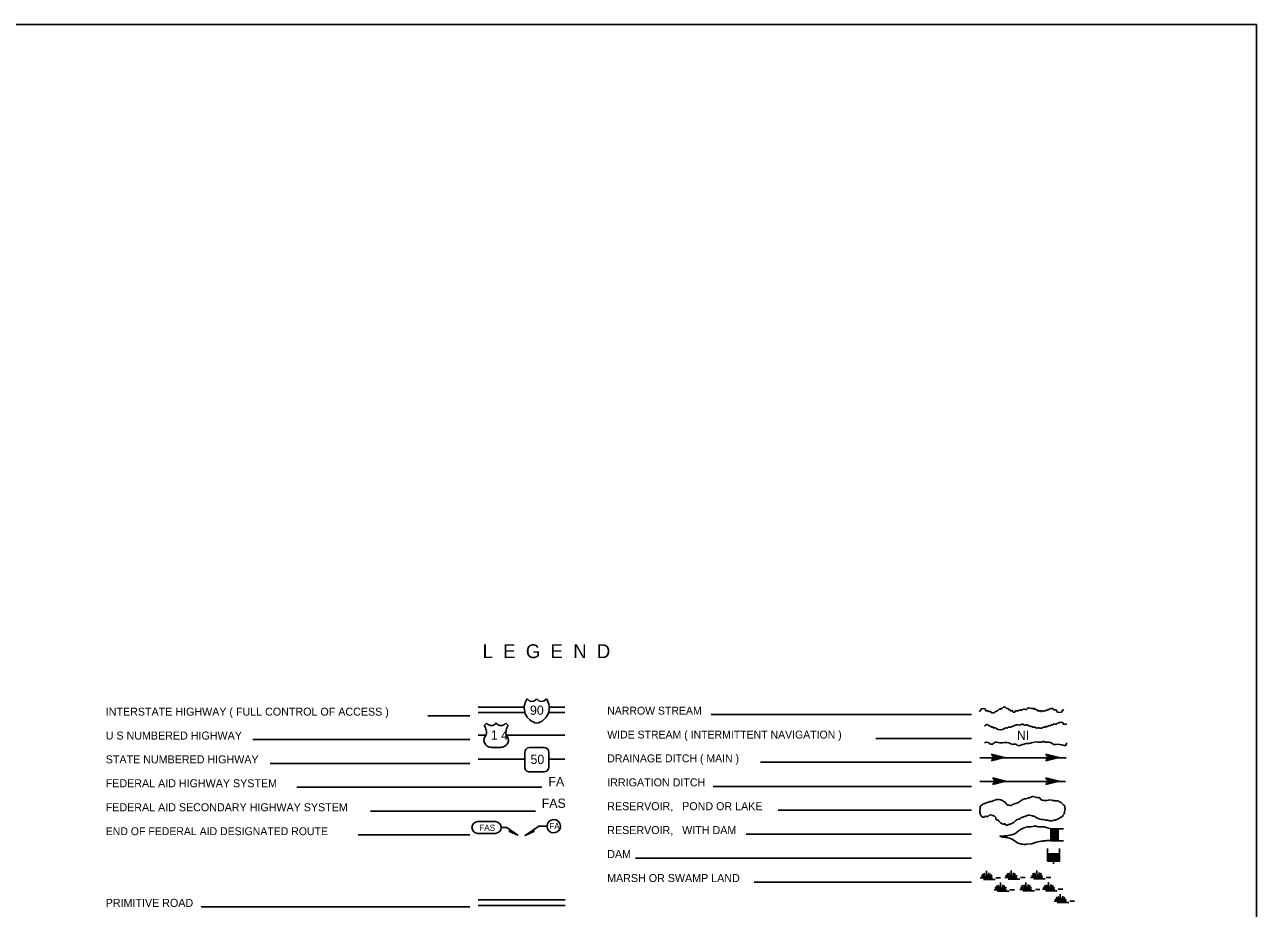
# Model space of a CAD drawing. Extents: x 1114317 to 1552118, y 15990191 to 16382059.
# Drawn here: x 1482546 to 1549230, y 16145644 to 16193484 of the extents above; entities that cross this region are included whole.
import ezdxf

# ---------------------------------------------------------------- set-up
doc = ezdxf.new("R2010")
doc.units = 0
doc.layers.add('L12', color=7, linetype='Continuous')
doc.layers.add('L23', color=7, linetype='Continuous')

msp = doc.modelspace()

# ---------------------------------------------------------------- linework, layer by layer
at = {"layer": 'L12'}
for p, q in [((1507096, 16156540), (1509599, 16156540)), ((1507096, 16156239), (1509631, 16156239)), ((1510903, 16156239), (1511790, 16156239)), ((1510940, 16156540), (1511790, 16156540)), ((1507524, 16155014), (1507107, 16155014)), ((1508633, 16155014), (1511795, 16155014)), ((1507096, 16153725), (1509620, 16153725)), ((1510929, 16153725), (1511790, 16153725))]:
    msp.add_line(p, q, dxfattribs=at)
at = {"layer": 'L23'}
for p, q in [((1202355, 16193484), (1549230, 16193484)), ((1549230, 16012700), (1549230, 16193484)), ((1519705, 16156133), (1533807, 16156133)), ((1504382, 16156075), (1506653, 16156075)), ((1507424, 16155542), (1507556, 16155674)), ((1508728, 16155542), (1508596, 16155674)), ((1507482, 16154955), (1507487, 16154966)), ((1507540, 16155283), (1507540, 16155283)), ((1508612, 16155272), (1508612, 16155293)), ((1508670, 16154956), (1508670, 16154956)), ((1528623, 16154839), (1533807, 16154839)), ((1494900, 16154781), (1506653, 16154781)), ((1507529, 16154480), (1507513, 16154491)), ((1507814, 16154359), (1508015, 16154359)), ((1508337, 16154359), (1508136, 16154359)), ((1508596, 16154464), (1508622, 16154480)), ((1510671, 16154348), (1509879, 16154348)), ((1495839, 16153493), (1506653, 16153493)), ((1509620, 16154084), (1509620, 16153297)), ((1510930, 16153298), (1510929, 16154084)), ((1522382, 16153551), (1533807, 16153551)), ((1534262, 16153799), (1538940, 16153799)), ((1535603, 16153815), (1534895, 16154000)), ((1534895, 16154000), (1535011, 16153815)), ((1535603, 16153815), (1534895, 16153625)), ((1534895, 16153625), (1535011, 16153815)), ((1535497, 16153799), (1534937, 16153657)), ((1535523, 16153826), (1534948, 16153968)), ((1535423, 16153810), (1534948, 16153672)), ((1535444, 16153826), (1534953, 16153947)), ((1535339, 16153799), (1534964, 16153715)), ((1535354, 16153826), (1534990, 16153915)), ((1535265, 16153810), (1534990, 16153752)), ((1535138, 16153799), (1534995, 16153767)), ((1535265, 16153831), (1535006, 16153873)), ((1535603, 16153815), (1535011, 16153815)), ((1535154, 16153826), (1535022, 16153847)), ((1535064, 16153826), (1535022, 16153831)), ((1535096, 16153799), (1535022, 16153799)), ((1535286, 16153815), (1535096, 16153815)), ((1535222, 16153815), (1535096, 16153815)), ((1538549, 16153815), (1537836, 16154000)), ((1537836, 16154000), (1537958, 16153815)), ((1538549, 16153815), (1537836, 16153625)), ((1537836, 16153625), (1537958, 16153815)), ((1538438, 16153799), (1537878, 16153657)), ((1538464, 16153826), (1537889, 16153968)), ((1538364, 16153810), (1537889, 16153672)), ((1538390, 16153826), (1537894, 16153947)), ((1538280, 16153799), (1537905, 16153715)), ((1538295, 16153826), (1537931, 16153915)), ((1538206, 16153810), (1537931, 16153752)), ((1538079, 16153799), (1537936, 16153767)), ((1538206, 16153831), (1537947, 16153873)), ((1538549, 16153815), (1537958, 16153815)), ((1538095, 16153826), (1537963, 16153847)), ((1538005, 16153826), (1537963, 16153831)), ((1538037, 16153799), (1537963, 16153799)), ((1538232, 16153815), (1538037, 16153815)), ((1538163, 16153815), (1538037, 16153815)), ((1509879, 16153033), (1510671, 16153034)), ((1497281, 16152199), (1510549, 16152199)), ((1519821, 16152247), (1533807, 16152247)), ((1534262, 16152505), (1538897, 16152505)), ((1535671, 16152532), (1534964, 16152717)), ((1534964, 16152717), (1535080, 16152532)), ((1535671, 16152532), (1534964, 16152342)), ((1534964, 16152342), (1535080, 16152532)), ((1535566, 16152516), (1535006, 16152373)), ((1535587, 16152542), (1535011, 16152685)), ((1535486, 16152527), (1535011, 16152389)), ((1535513, 16152542), (1535022, 16152664)), ((1535407, 16152516), (1535032, 16152432)), ((1535423, 16152542), (1535054, 16152632)), ((1535328, 16152527), (1535054, 16152463)), ((1535207, 16152516), (1535064, 16152484)), ((1535328, 16152548), (1535069, 16152590)), ((1535671, 16152532), (1535080, 16152532)), ((1535222, 16152542), (1535090, 16152564)), ((1535127, 16152542), (1535090, 16152548)), ((1535164, 16152516), (1535090, 16152516)), ((1535354, 16152532), (1535164, 16152532)), ((1535286, 16152532), (1535164, 16152532)), ((1538549, 16152532), (1537836, 16152717)), ((1537836, 16152717), (1537958, 16152532)), ((1538549, 16152532), (1537836, 16152342)), ((1537836, 16152342), (1537958, 16152532)), ((1538438, 16152516), (1537878, 16152373)), ((1538464, 16152542), (1537889, 16152685)), ((1538364, 16152527), (1537889, 16152389)), ((1538390, 16152542), (1537894, 16152664)), ((1538280, 16152516), (1537905, 16152432)), ((1538295, 16152542), (1537931, 16152632)), ((1538206, 16152527), (1537931, 16152463)), ((1538079, 16152516), (1537936, 16152484)), ((1538206, 16152548), (1537947, 16152590)), ((1538549, 16152532), (1537958, 16152532)), ((1538095, 16152542), (1537963, 16152564)), ((1538005, 16152542), (1537963, 16152548)), ((1538037, 16152516), (1537963, 16152516)), ((1538232, 16152532), (1538037, 16152532)), ((1538163, 16152532), (1538037, 16152532)), ((1501278, 16150905), (1510206, 16150905)), ((1523332, 16150958), (1533807, 16150958)), ((1507070, 16150340), (1508031, 16150340)), ((1500607, 16149617), (1506653, 16149617)), ((1507070, 16149702), (1508031, 16149702)), ((1521606, 16149665), (1533807, 16149665)), ((1538105, 16149955), (1538797, 16149955)), ((1538105, 16149955), (1538507, 16149559)), ((1538105, 16149923), (1538507, 16149522)), ((1538105, 16149892), (1538507, 16149490)), ((1538105, 16149849), (1538507, 16149448)), ((1538105, 16149818), (1538507, 16149416)), ((1538105, 16149781), (1538507, 16149385)), ((1538105, 16149749), (1538507, 16149348)), ((1538105, 16149707), (1538507, 16149306)), ((1538105, 16149675), (1538470, 16149306)), ((1538105, 16149638), (1538438, 16149306)), ((1538105, 16149601), (1538406, 16149306)), ((1538105, 16149559), (1538364, 16149306)), ((1538105, 16149522), (1538332, 16149306)), ((1538105, 16149490), (1538290, 16149306)), ((1538137, 16149955), (1538507, 16149591)), ((1538174, 16149955), (1538507, 16149633)), ((1538211, 16149955), (1538507, 16149675)), ((1538248, 16149955), (1538507, 16149707)), ((1538280, 16149955), (1538507, 16149739)), ((1538322, 16149955), (1538507, 16149775)), ((1538364, 16149955), (1538507, 16149818)), ((1538396, 16149955), (1538507, 16149849)), ((1538427, 16149955), (1538507, 16149881)), ((1538464, 16149955), (1538507, 16149918)), ((1537915, 16148197), (1537915, 16148888)), ((1538105, 16149459), (1538253, 16149306)), ((1538105, 16149416), (1538211, 16149306)), ((1538105, 16149385), (1538179, 16149306)), ((1538105, 16149348), (1538148, 16149306)), ((1538105, 16149316), (1538111, 16149306)), ((1538507, 16149306), (1538797, 16149306)), ((1538565, 16148598), (1538565, 16148888)), ((1515623, 16148366), (1533807, 16148366)), ((1537915, 16148197), (1538311, 16148598)), ((1537915, 16148234), (1538280, 16148598)), ((1537915, 16148265), (1538237, 16148598)), ((1537915, 16148308), (1538195, 16148598)), ((1537915, 16148339), (1538163, 16148598)), ((1537915, 16148376), (1538132, 16148598)), ((1537915, 16148413), (1538095, 16148598)), ((1537915, 16148455), (1538053, 16148598)), ((1537915, 16148492), (1538021, 16148598)), ((1537915, 16148524), (1537989, 16148598)), ((1537915, 16148556), (1537957, 16148598)), ((1537947, 16148197), (1538348, 16148598)), ((1537979, 16148197), (1538380, 16148598)), ((1538021, 16148197), (1538422, 16148598)), ((1538053, 16148197), (1538454, 16148598)), ((1538090, 16148197), (1538491, 16148598)), ((1538121, 16148197), (1538522, 16148598)), ((1538163, 16148197), (1538565, 16148598)), ((1538195, 16148197), (1538565, 16148566)), ((1538232, 16148197), (1538565, 16148535)), ((1538253, 16148049), (1538253, 16148197)), ((1538269, 16148197), (1538565, 16148498)), ((1538311, 16148197), (1538565, 16148455)), ((1538348, 16148197), (1538565, 16148424)), ((1538380, 16148197), (1538565, 16148382)), ((1538412, 16148197), (1538565, 16148350)), ((1538454, 16148197), (1538565, 16148308)), ((1538491, 16148197), (1538565, 16148276)), ((1538522, 16148197), (1538565, 16148239)), ((1538554, 16148197), (1538565, 16148207)), ((1534478, 16147299), (1534404, 16147516)), ((1534573, 16147299), (1534499, 16147542)), ((1534631, 16147299), (1534615, 16147674)), ((1534689, 16147299), (1534753, 16147558)), ((1534753, 16147283), (1534848, 16147516)), ((1535814, 16147315), (1535740, 16147531)), ((1535904, 16147315), (1535830, 16147558)), ((1535962, 16147315), (1535946, 16147690)), ((1536020, 16147315), (1536088, 16147574)), ((1536088, 16147299), (1536178, 16147531)), ((1537202, 16147325), (1537129, 16147542)), ((1537298, 16147325), (1537224, 16147563)), ((1537356, 16147325), (1537340, 16147700)), ((1537414, 16147325), (1537482, 16147584)), ((1537482, 16147310), (1537572, 16147542)), ((1522038, 16147067), (1533807, 16147067)), ((1534277, 16147288), (1534948, 16147288)), ((1534415, 16147288), (1534341, 16147426)), ((1534457, 16147215), (1535080, 16147215)), ((1534821, 16147299), (1534922, 16147426)), ((1535127, 16147288), (1535381, 16147288)), ((1535238, 16146665), (1535164, 16146882)), ((1535328, 16146665), (1535254, 16146908)), ((1535386, 16146665), (1535370, 16147040)), ((1535444, 16146665), (1535513, 16146924)), ((1535513, 16146650), (1535603, 16146882)), ((1535613, 16147310), (1536278, 16147310)), ((1535745, 16147310), (1535671, 16147442)), ((1535787, 16147230), (1536416, 16147230)), ((1536157, 16147315), (1536257, 16147442)), ((1536463, 16147310), (1536711, 16147310)), ((1536548, 16146665), (1536474, 16146797)), ((1536611, 16146676), (1536537, 16146892)), ((1536706, 16146676), (1536632, 16146914)), ((1536764, 16146676), (1536748, 16147051)), ((1536822, 16146676), (1536886, 16146935)), ((1536886, 16146655), (1536981, 16146892)), ((1536954, 16146676), (1537055, 16146797)), ((1537007, 16147315), (1537672, 16147315)), ((1537139, 16147315), (1537065, 16147447)), ((1537181, 16147241), (1537804, 16147241)), ((1537546, 16147325), (1537646, 16147447)), ((1537778, 16146676), (1537704, 16146808)), ((1537847, 16146681), (1537773, 16146898)), ((1537857, 16147315), (1538105, 16147315)), ((1537936, 16146681), (1537862, 16146924)), ((1537994, 16146681), (1537979, 16147056)), ((1538053, 16146681), (1538121, 16146940)), ((1538121, 16146665), (1538211, 16146898)), ((1538190, 16146681), (1538290, 16146808)), ((1535038, 16146655), (1535703, 16146655)), ((1535170, 16146655), (1535096, 16146792)), ((1535212, 16146581), (1535840, 16146581)), ((1535582, 16146665), (1535682, 16146792)), ((1535888, 16146655), (1536136, 16146655)), ((1536416, 16146665), (1537081, 16146665)), ((1536590, 16146591), (1537213, 16146591)), ((1537266, 16146665), (1537514, 16146665)), ((1537646, 16146676), (1538311, 16146676)), ((1537820, 16146597), (1538449, 16146597)), ((1538412, 16146032), (1538338, 16146164)), ((1538480, 16146042), (1538406, 16146259)), ((1538496, 16146676), (1538744, 16146676)), ((1538570, 16146042), (1538496, 16146280)), ((1538628, 16146042), (1538612, 16146417)), ((1538686, 16146042), (1538755, 16146301)), ((1538755, 16146021), (1538845, 16146259)), ((1538823, 16146042), (1538924, 16146164)), ((1492096, 16145725), (1506653, 16145725)), ((1507096, 16146106), (1511811, 16146106)), ((1507096, 16145805), (1511811, 16145805)), ((1538280, 16146032), (1538945, 16146032)), ((1538454, 16145958), (1539082, 16145958)), ((1539130, 16146032), (1539378, 16146032))]:
    msp.add_line(p, q, dxfattribs=at)
for points in [[(1508348, 16150013), (1508649, 16150024), (1509245, 16149601), (1508791, 16149807), (1508791, 16149923)], [(1510824, 16150092), (1510391, 16150092), (1509641, 16149591), (1510111, 16149797), (1510122, 16149923)], [(1538105, 16149955), (1537746, 16150066), (1537387, 16150066), (1537345, 16150092), (1537202, 16150092), (1537039, 16150066), (1536923, 16150066), (1536880, 16150050), (1536822, 16150050), (1536738, 16150034), (1536696, 16150008), (1536653, 16150008), (1536495, 16149934), (1536437, 16149892), (1536416, 16149892), (1536379, 16149849), (1536352, 16149849), (1536215, 16149723), (1536099, 16149665), (1536073, 16149649), (1536030, 16149649), (1535999, 16149622), (1535930, 16149622), (1535729, 16149564), (1535587, 16149564), (1535571, 16149548), (1535486, 16149548), (1535349, 16149548), (1535370, 16149548), (1535407, 16149522), (1535486, 16149522), (1535513, 16149506), (1535629, 16149506), (1535655, 16149480), (1535687, 16149480), (1535729, 16149480), (1535872, 16149448), (1536014, 16149385), (1536236, 16149226), (1536273, 16149200), (1536495, 16149126), (1536595, 16149126), (1536653, 16149100), (1536722, 16149100), (1536780, 16149126), (1537065, 16149142), (1537107, 16149163), (1537224, 16149184), (1537324, 16149226), (1537562, 16149284), (1537662, 16149284), (1537704, 16149306), (1537847, 16149306), (1537889, 16149321), (1538111, 16149321)], [(1538105, 16149955), (1538105, 16149316)], [(1538105, 16149316), (1538105, 16149306), (1538507, 16149306), (1538507, 16149955)], [(1538554, 16148197), (1538565, 16148197), (1538565, 16148598), (1537915, 16148598)], [(1537915, 16148197), (1538554, 16148197)]]:
    msp.add_lwpolyline(points, dxfattribs=at)
for centre, radius, start, end in [((1510442, 16156495), 849, 145.14312, 258.09316), ((1510007, 16157179), 328, 217.37591, 322.23762), ((1510529, 16157179), 328, 217.76666, 322.62838), ((1510095, 16156495), 849, 281.91113, 34.86116), ((1506919, 16155146), 637, 12.29087, 38.41087), ((1507814, 16155857), 317, 215.68703, 325.8092), ((1508338, 16155857), 317, 214.19569, 324.65779), ((1509234, 16155146), 637, 141.59322, 166.93701), ((1507755, 16154745), 344, 141.56593, 226.89454), ((1507171, 16155180), 384, 326.08664, 14.91322), ((1508982, 16155180), 384, 166.75048, 215.18625), ((1508398, 16154745), 344, 310.34092, 38.29471), ((1507815, 16154756), 394, 224.02499, 270.00208), ((1508012, 16154296), 65.6, 10.37181, 90.00214), ((1508141, 16154296), 65.6, 90.00214, 169.63251), ((1508338, 16154756), 394, 270.00214, 311.99099), ((1509881, 16154084), 263, 90.00214, 180.00214), ((1510668, 16154085), 263, 0.00214, 90.00214), ((1509881, 16153297), 263, 180.00214, 270.00214), ((1510668, 16153297), 263, 270.00214, 0.00214), ((1507076, 16150020), 317, 90.00149, 270.00149), ((1508026, 16150020), 317, 270.00149, 90.00149)]:
    msp.add_arc(centre, radius, start, end, dxfattribs=at)
msp.add_ellipse((1511193, 16150091), major_axis=(-8, 363), ratio=0.999925, dxfattribs=at)
for points in [[(1534214, 16156339), (1534299, 16156339), (1534299, 16156381), (1534578, 16156381), (1534578, 16156339), (1534695, 16156339), (1534737, 16156302), (1534863, 16156302), (1534863, 16156265), (1535064, 16156265), (1535106, 16156302), (1535222, 16156339), (1535307, 16156423), (1535349, 16156423), (1535386, 16156423), (1535423, 16156466), (1535465, 16156466), (1535502, 16156508), (1535671, 16156508), (1535703, 16156466), (1535787, 16156466), (1535872, 16156381), (1535914, 16156381), (1535914, 16156339), (1535946, 16156339), (1536030, 16156339), (1536030, 16156302), (1536189, 16156302), (1536189, 16156339), (1536352, 16156339), (1536395, 16156381), (1536474, 16156381), (1536511, 16156381), (1536638, 16156423), (1536796, 16156423), (1536838, 16156466), (1537155, 16156466), (1537197, 16156466), (1537197, 16156423), (1537282, 16156423), (1537324, 16156381), (1537398, 16156381), (1537398, 16156339), (1537562, 16156339), (1537562, 16156302), (1537604, 16156302), (1537646, 16156339), (1537678, 16156339), (1537804, 16156339), (1537847, 16156381), (1537921, 16156381), (1538005, 16156423), (1538248, 16156423), (1538290, 16156381), (1538406, 16156381), (1538406, 16156339), (1538728, 16156339), (1538728, 16156381), (1538813, 16156381)], [(1534504, 16155531), (1534547, 16155531), (1534578, 16155573), (1534705, 16155573), (1534747, 16155531), (1534790, 16155531), (1534821, 16155489), (1534906, 16155489), (1534906, 16155452), (1534990, 16155452), (1534990, 16155410), (1535032, 16155410), (1535106, 16155410), (1535149, 16155373), (1535587, 16155373), (1535671, 16155410), (1535756, 16155410), (1535798, 16155452), (1535914, 16155452), (1535999, 16155489), (1536041, 16155489), (1536073, 16155531), (1536115, 16155531), (1536194, 16155573), (1536479, 16155573), (1536553, 16155616), (1536595, 16155616), (1536638, 16155573), (1536796, 16155573), (1536838, 16155573), (1536880, 16155531), (1536965, 16155531), (1537007, 16155489), (1537081, 16155489), (1537123, 16155452), (1537245, 16155452), (1537282, 16155410), (1537403, 16155410), (1537445, 16155410), (1537646, 16155410), (1537688, 16155452), (1537804, 16155452), (1537847, 16155489), (1537931, 16155489), (1537973, 16155531), (1538047, 16155531), (1538132, 16155573), (1538174, 16155573), (1538211, 16155573), (1538253, 16155616), (1538412, 16155616), (1538454, 16155647), (1538771, 16155647), (1538771, 16155616), (1538855, 16155616), (1538940, 16155616), (1538940, 16155573)], [(1534504, 16154607), (1534747, 16154607), (1534790, 16154565), (1534990, 16154565), (1535032, 16154607), (1535349, 16154607), (1535830, 16154607), (1536041, 16154523), (1536236, 16154523), (1536278, 16154480), (1536479, 16154480), (1536553, 16154523), (1536638, 16154523), (1536764, 16154565), (1536923, 16154565), (1537202, 16154649), (1537604, 16154649), (1537688, 16154681), (1537730, 16154681), (1537773, 16154649), (1537931, 16154649), (1538174, 16154565), (1538253, 16154523), (1538570, 16154523), (1538940, 16154523), (1538940, 16154565), (1538982, 16154565)], [(1534990, 16150657), (1535048, 16150631), (1535127, 16150557), (1535127, 16150488), (1535164, 16150430), (1535191, 16150430), (1535386, 16150272), (1535428, 16150251), (1535513, 16150208), (1535655, 16150193), (1535655, 16150172), (1535856, 16150193), (1535898, 16150208), (1536115, 16150314), (1536352, 16150473), (1536416, 16150488), (1536453, 16150531), (1536595, 16150573), (1536653, 16150615), (1536738, 16150631), (1536780, 16150657), (1537107, 16150657), (1537266, 16150589), (1537361, 16150531), (1537419, 16150515), (1537630, 16150451), (1537773, 16150430), (1537804, 16150414), (1537931, 16150414), (1537989, 16150393), (1538211, 16150393), (1538269, 16150414), (1538354, 16150430), (1538427, 16150451), (1538512, 16150488), (1538670, 16150589), (1538697, 16150589), (1538755, 16150657), (1538771, 16150715), (1538797, 16150731), (1538839, 16150816), (1538855, 16150958), (1538882, 16151043), (1538855, 16151074), (1538855, 16151180), (1538839, 16151180), (1538839, 16151201), (1538797, 16151238), (1538771, 16151259), (1538697, 16151338), (1538612, 16151397), (1538570, 16151397), (1538554, 16151423), (1538369, 16151460), (1538332, 16151460), (1538290, 16151481), (1538190, 16151481), (1538148, 16151497), (1537773, 16151481), (1537519, 16151597), (1537503, 16151624), (1537445, 16151639), (1537345, 16151639), (1537282, 16151666), (1537023, 16151666), (1536981, 16151639), (1536896, 16151624), (1536865, 16151624), (1536822, 16151597), (1536680, 16151566), (1536495, 16151481), (1536315, 16151360), (1536030, 16151259), (1535999, 16151238), (1535787, 16151238), (1535687, 16151302), (1535671, 16151338), (1535613, 16151397), (1535545, 16151439), (1535513, 16151460), (1535486, 16151481), (1535370, 16151523), (1535249, 16151539), (1535006, 16151481), (1534863, 16151423), (1534779, 16151423), (1534763, 16151397), (1534647, 16151381), (1534578, 16151338), (1534536, 16151338), (1534520, 16151317), (1534478, 16151302), (1534436, 16151302), (1534404, 16151259), (1534378, 16151259), (1534362, 16151217), (1534320, 16151201)], [(1534320, 16151201), (1534320, 16151180), (1534299, 16151180), (1534277, 16151043), (1534262, 16151001), (1534262, 16150858), (1534262, 16150816), (1534277, 16150816), (1534277, 16150731), (1534299, 16150715), (1534299, 16150689), (1534320, 16150689), (1534320, 16150657), (1534341, 16150631), (1534362, 16150631), (1534378, 16150615), (1534378, 16150589), (1534404, 16150589), (1534520, 16150589), (1534536, 16150615), (1534705, 16150631), (1534721, 16150657), (1534990, 16150657)]]:
    msp.add_spline(points, degree=3, dxfattribs=at)

# ---------------------------------------------------------------- texts
for s, height, p in [('L  E  G  E  N  D', 749.98, (1507339, 16159190)), ('INTERSTATE HIGHWAY ( FULL CONTROL OF ACCESS )', 433.31, (1486937, 16156075)), ('90', 500, (1509905, 16156122)), ('NARROW STREAM', 425.01, (1514087, 16156133)), ('U S NUMBERED HIGHWAY', 433.31, (1486937, 16154781)), ('1 4', 500, (1507788, 16154774)), ('WIDE STREAM ( INTERMITTENT NAVIGATION )', 425.01, (1514087, 16154839)), ('NI', 500, (1536263, 16154760)), ('STATE NUMBERED HIGHWAY', 433.31, (1486937, 16153493)), ('50', 500, (1509932, 16153456)), ('DRAINAGE DITCH ( MAIN )', 425.01, (1514087, 16153551)), ('FEDERAL AID HIGHWAY SYSTEM', 433.31, (1486937, 16152199)), ('FA', 500, (1510903, 16152257)), ('IRRIGATION DITCH', 433.31, (1514087, 16152247)), ('FAS', 500, (1510539, 16151085)), ('FEDERAL AID SECONDARY HIGHWAY SYSTEM', 433.31, (1486937, 16150900)), ('RESERVOIR,   POND OR LAKE', 433.31, (1514087, 16150958)), ('FA', 333.3, (1510945, 16149934)), ('END OF FEDERAL AID DESIGNATED ROUTE', 425.01, (1486937, 16149607)), ('RESERVOIR,   WITH DAM', 433.31, (1514087, 16149665)), ('DAM', 433.3, (1514087, 16148366)), ('MARSH OR SWAMP LAND', 433.31, (1514082, 16147067)), ('PRIMITIVE ROAD', 433.31, (1486937, 16145725))]:
    msp.add_text(s, height=height, dxfattribs=at).set_placement(p)
msp.add_text('FAS', height=333.3, rotation=0.00149, dxfattribs=at).set_placement((1507154, 16149839))

doc.saveas('drawing.dxf')
